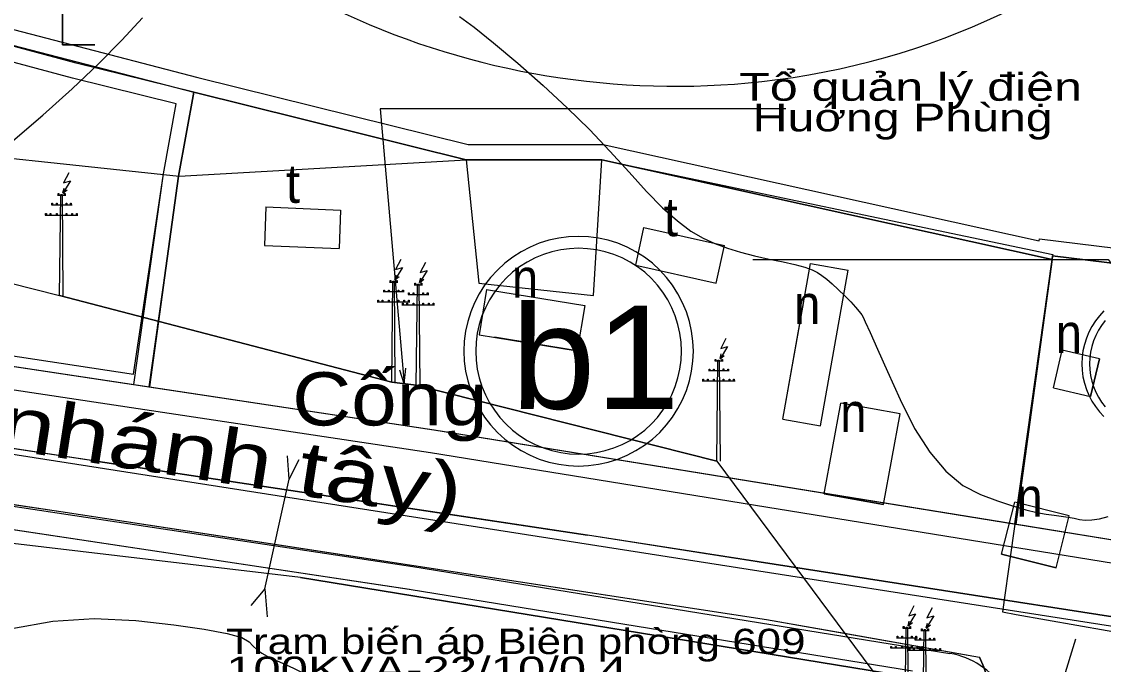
# Model space of a CAD drawing. Header units: metres. Extents: x 532950 to 537618, y 1849954 to 1853119.
# Drawn here: x 534970.7 to 535111.6, y 1851694.8 to 1851778.4 of the extents above; entities that cross this region are included whole.
import ezdxf

# ---------------------------------------------------------------- set-up
doc = ezdxf.new("R2010")
doc.units = ezdxf.units.M
doc.header["$LTSCALE"] = 3.1
for name, color, linetype, lineweight in [('11', 7, 'Continuous', 13), ('12', 7, 'Continuous', 13), ('36', 7, 'Continuous', 13), ('5', 7, 'Continuous', 13), ('50', 7, 'Continuous', 13), ('51', 7, 'Continuous', 13), ('52', 7, 'Continuous', 13), ('53', 7, 'Continuous', 13), ('55', 7, 'Continuous', 13), ('58', 7, 'Continuous', 13), ('7', 7, 'Continuous', 13), ('9', 7, 'Continuous', 13)]:
    doc.layers.add(name, color=color, linetype=linetype, lineweight=lineweight)

msp = doc.modelspace()

# ---------------------------------------------------------------- linework, layer by layer
at = {"layer": '11'}
for points in [[(534746.73, 1851755.99), (534939.8, 1851726.76), (535222.45, 1851682.6), (535475.02, 1851637.55), (536031.43, 1851542.89)], [(535099.51, 1851670.53), (535108, 1851698.09)]]:
    msp.add_lwpolyline(points, dxfattribs=at)
at = {"layer": '12'}
msp.add_lwpolyline([(535008.9, 1851992.87), (534954.6, 1851851.25), (534931.57, 1851787.48), (534958.23, 1851780.34), (534993.61, 1851771.17), (535028.84, 1851762.44), (535046.44, 1851762.44), (535103.22, 1851749.9), (535103.26, 1851750.15), (535139.68, 1851745.69)], dxfattribs=at)
msp.add_lwpolyline([(535008.9, 1851992.87), (534954.6, 1851851.25), (534931.57, 1851787.48), (534958.23, 1851780.34), (534993.61, 1851771.17), (535028.84, 1851762.44), (535046.44, 1851762.44), (535103.22, 1851749.9), (535103.26, 1851750.15), (535139.68, 1851745.69)], dxfattribs=at)
at = {"layer": '36'}
msp.add_lwpolyline([(534919.06, 1851741.17), (534985.29, 1851731.2), (534989.16, 1851758.62), (534990.82, 1851767.74), (534977.3, 1851771.09), (534959.16, 1851775.95), (534951.65, 1851746.79), (534919.82, 1851754.98), (534916.98, 1851747.11), (534916.76, 1851746.41), (534916.61, 1851745.7), (534916.53, 1851744.97), (534916.51, 1851744.24), (534916.55, 1851743.51), (534916.67, 1851742.79), (534916.84, 1851742.08), (534917.18, 1851741.86), (534917.53, 1851741.66), (534917.9, 1851741.49), (534918.28, 1851741.35), (534918.67, 1851741.24)], close=True, dxfattribs=at)
msp.add_lwpolyline([(534920.37, 1851742.38), (534985.26, 1851732.53), (534989.16, 1851758.62), (534990.82, 1851767.74), (534977.3, 1851771.09), (534959.16, 1851775.95)], dxfattribs=at)
at = {"layer": '5'}
msp.add_lwpolyline([(535100.06, 1851713.06), (535117.89, 1851710.17), (535119.7, 1851721.4), (535138.89, 1851720.46), (535141.41, 1851743.47), (535104.97, 1851747.93)], close=True, dxfattribs=at)
at = {"layer": '50'}
msp.add_lwpolyline([(535024.41, 1851725.32), (535100.06, 1851713.06), (535104.9, 1851747.48), (535046.23, 1851760.44), (535028.6, 1851760.44), (534993.12, 1851769.23), (534991.13, 1851758.3), (534987.27, 1851730.9)], close=True, dxfattribs=at)
at = {"layer": '51'}
msp.add_lwpolyline([(534998.2, 1851550.18), (535037.86, 1851590.49), (535059.11, 1851619.61), (535083.95, 1851665.65), (535090.86, 1851685.79), (535089.44, 1851692.63), (535007, 1851706.09), (534877.28, 1851721.41), (534831.71, 1851623.43), (534880.76, 1851595.8), (534921.31, 1851599.25), (534938.59, 1851591.93)], close=True, dxfattribs=at)
at = {"layer": '52'}
for p, q in [((534822.79, 1851737.45), (535021.64, 1851707.53)), ((534822.35, 1851734.48), (535021.19, 1851704.57)), ((535021.64, 1851707.53), (535091.59, 1851696.19))]:
    msp.add_line(p, q, dxfattribs=at)
msp.add_lwpolyline([(534918.62, 1851738.2), (535023.95, 1851722.35), (535175.34, 1851697.82)], dxfattribs=at)
msp.add_arc((535089.99, 1851686.32), 10, 342.8856, 80.794, dxfattribs=at)
at = {"layer": '53'}
for points in [[(534919.06, 1851741.17), (534987.32, 1851730.9), (534991.13, 1851758.3), (534993.12, 1851769.23), (534977.8, 1851773.02), (534957.72, 1851778.4)], [(534746.3, 1851746.05), (534822.34, 1851734.48), (535021.17, 1851704.57), (535086.71, 1851693.95)], [(534919.06, 1851741.17), (535024.41, 1851725.32), (535175.82, 1851700.78)], [(534919.06, 1851741.17), (535024.38, 1851725.32), (535175.82, 1851700.78)]]:
    msp.add_lwpolyline(points, dxfattribs=at)
for points in [[(535104.9, 1851747.48), (535046.23, 1851760.44), (535028.6, 1851760.44), (534993.12, 1851769.23), (534991.13, 1851758.3), (534987.32, 1851730.9), (535024.38, 1851725.32), (535100.18, 1851713.04)], [(535141.41, 1851743.47), (535104.97, 1851747.93), (535104.9, 1851747.48), (535100.18, 1851713.04), (535117.89, 1851710.17), (535119.7, 1851721.4), (535138.89, 1851720.46)]]:
    msp.add_lwpolyline(points, close=True, dxfattribs=at)
at = {"layer": '55'}
for p, q in [((534976.02, 1851793.09), (534976.02, 1851775.42)), ((534976.02, 1851775.42), (534980.22, 1851775.42)), ((534976.05, 1851756.16), (534976.2, 1851756.77)), ((534975.36, 1851755.84), (534976.44, 1851755.84)), ((534974.55, 1851754.6), (534977.26, 1851754.6)), ((535002.5, 1851754.31), (535002.3, 1851749.31)), ((535002.5, 1851754.31), (535012.23, 1851753.91)), ((535012.23, 1851753.91), (535012.03, 1851748.92)), ((534973.73, 1851753.26), (534978.01, 1851753.26)), ((535050.66, 1851746.73), (535051.74, 1851751.62)), ((535051.74, 1851751.62), (535062.24, 1851749.29)), ((535002.3, 1851749.31), (535012.03, 1851748.92)), ((535061.16, 1851744.41), (535062.24, 1851749.29)), ((535050.66, 1851746.73), (535061.16, 1851744.41)), ((535069.82, 1851726.69), (535073.42, 1851746.94)), ((535073.42, 1851746.94), (535078.35, 1851746.07)), ((535019.3, 1851744.85), (535019.45, 1851745.46)), ((535022.51, 1851744.48), (535022.66, 1851745.09)), ((535074.75, 1851725.81), (535078.35, 1851746.07)), ((535018.61, 1851744.54), (535019.69, 1851744.54)), ((535021.82, 1851744.17), (535022.91, 1851744.17)), ((535031.25, 1851743.58), (535030.28, 1851737.66)), ((535017.79, 1851743.29), (535020.51, 1851743.29)), ((535021.01, 1851742.92), (535023.72, 1851742.92)), ((535016.98, 1851741.96), (535021.26, 1851741.96)), ((535020.19, 1851741.59), (535024.47, 1851741.59)), ((535069.82, 1851726.69), (535072.55, 1851742.02)), ((535030.28, 1851737.66), (535043.06, 1851735.57)), ((535043.06, 1851735.57), (535032.26, 1851737.34)), ((535032.26, 1851737.34), (535043.06, 1851735.57)), ((535061.65, 1851734.57), (535061.8, 1851735.19)), ((535105.06, 1851730.77), (535106.21, 1851735.69)), ((535111.08, 1851734.55), (535106.21, 1851735.69)), ((535060.96, 1851734.26), (535062.04, 1851734.26)), ((535111.08, 1851734.55), (535109.92, 1851729.62)), ((535109.92, 1851729.62), (535111.08, 1851734.55)), ((535020.49, 1851731.3), (535020.74, 1851733.32)), ((535060.14, 1851733.01), (535062.85, 1851733.01)), ((535059.33, 1851731.68), (535063.61, 1851731.68)), ((535105.06, 1851730.77), (535109.92, 1851729.62)), ((535075.23, 1851716.98), (535077.39, 1851728.79)), ((535085.09, 1851727.39), (535077.39, 1851728.79)), ((535069.82, 1851726.69), (535074.75, 1851725.81)), ((535082.93, 1851715.58), (535085.09, 1851727.39)), ((534897.91, 1851726.35), (534975.78, 1851714.66)), ((534980.67, 1851721.16), (535044.38, 1851711.57)), ((535005.54, 1851718.89), (535006.85, 1851721.43)), ((535002.34, 1851704.6), (535005.54, 1851718.89)), ((535075.23, 1851716.98), (535082.93, 1851715.58)), ((535082.93, 1851715.58), (535075.23, 1851716.98)), ((535098.32, 1851709.1), (535100.03, 1851715.89)), ((535107.14, 1851714.11), (535100.03, 1851715.89)), ((535105.44, 1851707.32), (535107.14, 1851714.11)), ((535098.32, 1851709.1), (535105.44, 1851707.32)), ((535105.44, 1851707.32), (535098.32, 1851709.1)), ((535066.76, 1851708.1), (535127.36, 1851698.67)), ((535127.36, 1851698.67), (535066.76, 1851708.1)), ((535002.34, 1851704.6), (535000.54, 1851702.43)), ((535002.34, 1851704.6), (535002.66, 1851700.97)), ((535067.71, 1851700.62), (535095.46, 1851695.72)), ((535086.14, 1851699.8), (535086.29, 1851700.41)), ((535088.5, 1851699.52), (535088.65, 1851700.13)), ((535085.45, 1851699.49), (535086.54, 1851699.49)), ((535087.81, 1851699.2), (535088.89, 1851699.2)), ((535084.64, 1851698.24), (535087.35, 1851698.24)), ((535087, 1851697.96), (535089.71, 1851697.96)), ((535083.83, 1851696.91), (535088.11, 1851696.91)), ((535086.18, 1851696.62), (535090.46, 1851696.62))]:
    msp.add_line(p, q, dxfattribs=at)
for points in [[(534980.67, 1851721.16), (534913.69, 1851731.38), (534912.22, 1851734.66), (534911.63, 1851737.16), (534911.33, 1851739.31), (534911.24, 1851742.37), (534934.57, 1851811.21)], [(534980.22, 1851775.42), (534976.02, 1851775.42), (534976.02, 1851793.09)], [(535116.42, 1851700.37), (535098.66, 1851703.13), (535071.52, 1851707.35), (535059.53, 1851709.22), (535044.38, 1851711.57), (535024.8, 1851714.52), (534985.79, 1851720.39), (534963.93, 1851723.71), (534947.18, 1851726.27), (534913.69, 1851731.38), (534912.22, 1851734.66), (534911.63, 1851737.16), (534911.31, 1851740.08), (534911.24, 1851742.37), (534916.5, 1851757.9), (534926.3, 1851786.82)], [(534952.07, 1851751.86), (534954.73, 1851752.79), (534957.77, 1851754.33), (534961.2, 1851756.49), (534965.02, 1851759.26), (534969.22, 1851762.64), (534973.43, 1851766.25), (534977.26, 1851769.68), (534980.69, 1851772.93), (534983.75, 1851776.01), (534986.41, 1851778.91)], [(535027.7, 1851779.08), (535029.63, 1851777.71), (535032.16, 1851775.69), (535035.29, 1851773.04), (535038.62, 1851770.1), (535041.73, 1851767.21), (535044.63, 1851764.37), (535047.31, 1851761.58), (535049.79, 1851758.84), (535052.06, 1851756.33), (535054.17, 1851754.21), (535056.1, 1851752.49), (535057.85, 1851751.17), (535059.43, 1851750.25), (535060.98, 1851749.57), (535062.61, 1851748.95), (535064.33, 1851748.41), (535066.15, 1851747.93), (535068.06, 1851747.53), (535069.88, 1851747.17), (535071.41, 1851746.81), (535072.67, 1851746.46), (535073.64, 1851746.11), (535074.33, 1851745.78), (535074.91, 1851745.39), (535075.56, 1851744.89), (535076.27, 1851744.29), (535077.04, 1851743.58), (535077.88, 1851742.76), (535078.67, 1851741.94), (535079.31, 1851741.26), (535079.79, 1851740.7), (535080.12, 1851740.27), (535080.29, 1851739.97), (535080.56, 1851739.35), (535081.18, 1851737.96), (535082.14, 1851735.82), (535083.45, 1851732.91), (535085.11, 1851729.23), (535086.99, 1851725.49), (535088.98, 1851722.39), (535091.07, 1851719.91), (535093.27, 1851718.07), (535095.57, 1851716.87), (535097.8, 1851716.05), (535099.76, 1851715.39), (535101.47, 1851714.89), (535102.93, 1851714.53), (535104.12, 1851714.33), (535105.15, 1851714.21), (535106.1, 1851714.07), (535106.97, 1851713.94), (535107.76, 1851713.79), (535108.48, 1851713.64), (535109.22, 1851713.55), (535110.09, 1851713.58), (535111.08, 1851713.73), (535112.19, 1851714.01)], [(534822.12, 1851772.54), (534865.4, 1851759.7), (534875.55, 1851777.35), (534912.94, 1851766.65), (534991.21, 1851758.3), (535028.6, 1851760.44), (535030.21, 1851744.39), (535045.16, 1851742.79), (535046.23, 1851760.44), (535105, 1851748.14), (535104.97, 1851747.93), (535141.41, 1851743.47)], [(534883.27, 1851766.65), (534930.67, 1851754.17), (534975.63, 1851742.79)], [(535070.21, 1851767.07), (535017.37, 1851767.07), (535020.49, 1851731.3), (535019.95, 1851733.05)], [(534976.82, 1851758.76), (534976.14, 1851757.47), (534977.03, 1851757.73), (534976.05, 1851756.12), (534976.6, 1851756.56)], [(534975.63, 1851742.79), (534975.78, 1851755.95), (534975.96, 1851755.95), (534976.06, 1851742.79)], [(535020.07, 1851747.45), (535019.39, 1851746.16), (535020.28, 1851746.42), (535019.3, 1851744.82), (535019.85, 1851745.26)], [(535023.28, 1851747.08), (535022.6, 1851745.79), (535023.49, 1851746.05), (535022.51, 1851744.44), (535023.07, 1851744.89)], [(535065.91, 1851747.48), (535112.2, 1851747.48), (535118.85, 1851738.6), (535115.32, 1851741.19)], [(535018.88, 1851731.49), (535019.03, 1851744.65), (535019.21, 1851744.65), (535019.31, 1851731.49)], [(535022.09, 1851731.11), (535022.25, 1851744.27), (535022.42, 1851744.27), (535022.53, 1851731.11)], [(535031.25, 1851743.58), (535044.02, 1851741.5), (535043.06, 1851735.57)], [(535061.23, 1851721.21), (535022.09, 1851731.11), (535018.88, 1851731.49), (534975.63, 1851742.79)], [(534975.63, 1851742.79), (535018.88, 1851731.49), (535022.09, 1851731.11), (535061.23, 1851721.21), (535087.05, 1851686.46)], [(534805.96, 1851740.04), (534849.19, 1851733.6), (534880.49, 1851728.94), (534897.91, 1851726.35), (534936.85, 1851720.51), (534975.78, 1851714.66), (535003.64, 1851710.4), (535021.75, 1851707.64), (535044.73, 1851704.13), (535067.71, 1851700.62), (535077.86, 1851698.83), (535095.46, 1851695.72), (535096.01, 1851694.42), (535096.5, 1851692.94), (535096.93, 1851690.06), (535096.81, 1851688.12), (535081.81, 1851656.82), (535072.64, 1851638.21), (535063.48, 1851619.61), (535049.59, 1851597.66), (535029.69, 1851576.22), (535020.86, 1851567.8)], [(535062.42, 1851737.18), (535061.74, 1851735.88), (535062.63, 1851736.14), (535061.65, 1851734.54), (535062.2, 1851734.98)], [(535061.23, 1851721.21), (535061.38, 1851734.37), (535061.55, 1851734.37), (535061.66, 1851721.21)], [(534897.91, 1851726.35), (534975.78, 1851714.66), (535067.71, 1851700.62)], [(535007, 1851706.09), (534877.28, 1851721.41), (534831.71, 1851623.43), (534880.76, 1851595.8), (534921.31, 1851599.25)], [(535066.76, 1851708.1), (535044.38, 1851711.57), (534980.67, 1851721.16)], [(535002.34, 1851704.6), (535005.54, 1851718.89), (535005.32, 1851721.9)], [(535007, 1851706.09), (535089.44, 1851692.63), (535090.86, 1851685.79)], [(535090.86, 1851685.79), (535089.44, 1851692.63), (535007, 1851706.09)], [(535086.91, 1851702.4), (535086.23, 1851701.11), (535087.12, 1851701.37), (535086.14, 1851699.77), (535086.7, 1851700.21)], [(535089.27, 1851702.12), (535088.59, 1851700.83), (535089.48, 1851701.09), (535088.5, 1851699.48), (535089.05, 1851699.92)], [(534969.42, 1851699.44), (534974.75, 1851700.4), (534980.13, 1851700.75), (534985.56, 1851700.49), (534990.52, 1851699.92), (534994.47, 1851699.36), (534997.43, 1851698.8), (534999.38, 1851698.25), (535000.32, 1851697.7), (535000.81, 1851697.17), (535001.36, 1851696.68), (535001.98, 1851696.23), (535002.68, 1851695.82), (535003.45, 1851695.45), (535004.28, 1851695.09), (535005.15, 1851694.69), (535006.08, 1851694.27), (535007.05, 1851693.82), (535008.08, 1851693.33)], [(535085.72, 1851686.44), (535085.88, 1851699.6), (535086.05, 1851699.6), (535086.16, 1851686.44)], [(535088.08, 1851686.15), (535088.24, 1851699.31), (535088.41, 1851699.31), (535088.51, 1851686.15)], [(535096.81, 1851688.12), (535096.93, 1851690.06), (535096.5, 1851692.94), (535096.01, 1851694.42), (535095.46, 1851695.72)]]:
    msp.add_lwpolyline(points, dxfattribs=at)
for points in [[(534974.62, 1851754.6), (534974.62, 1851754.8), (534974.71, 1851754.8), (534974.71, 1851754.6)], [(534975.21, 1851754.6), (534975.21, 1851754.8), (534975.3, 1851754.8), (534975.3, 1851754.6)], [(534975.42, 1851755.85), (534975.42, 1851756.05), (534975.51, 1851756.05), (534975.51, 1851755.85)], [(534976.26, 1851755.85), (534976.26, 1851756.05), (534976.35, 1851756.05), (534976.35, 1851755.85)], [(534976.47, 1851754.61), (534976.47, 1851754.81), (534976.56, 1851754.81), (534976.56, 1851754.61)], [(534977.06, 1851754.6), (534977.06, 1851754.8), (534977.15, 1851754.8), (534977.15, 1851754.6)], [(534973.81, 1851753.26), (534973.81, 1851753.46), (534973.9, 1851753.46), (534973.9, 1851753.26)], [(534974.4, 1851753.26), (534974.4, 1851753.46), (534974.49, 1851753.46), (534974.49, 1851753.26)], [(534975.21, 1851753.26), (534975.21, 1851753.46), (534975.3, 1851753.46), (534975.3, 1851753.26)], [(534976.47, 1851753.27), (534976.47, 1851753.47), (534976.56, 1851753.47), (534976.56, 1851753.27)], [(534977.23, 1851753.27), (534977.23, 1851753.47), (534977.32, 1851753.47), (534977.32, 1851753.27)], [(534977.82, 1851753.26), (534977.82, 1851753.46), (534977.91, 1851753.46), (534977.91, 1851753.26)], [(535098.45, 1851701.59), (535100.2, 1851701.26), (535116.01, 1851698.48), (535119.7, 1851721.4), (535138.89, 1851720.46), (535141.41, 1851743.47), (535104.97, 1851747.93)], [(535098.45, 1851701.59), (535100.2, 1851701.26), (535116.01, 1851698.48), (535119.7, 1851721.4), (535138.89, 1851720.46), (535141.41, 1851743.47), (535104.97, 1851747.93)], [(535018.67, 1851744.55), (535018.67, 1851744.75), (535018.76, 1851744.75), (535018.76, 1851744.55)], [(535019.51, 1851744.55), (535019.51, 1851744.75), (535019.6, 1851744.75), (535019.6, 1851744.55)], [(535021.89, 1851744.18), (535021.89, 1851744.38), (535021.98, 1851744.38), (535021.98, 1851744.18)], [(535022.72, 1851744.18), (535022.72, 1851744.38), (535022.81, 1851744.38), (535022.81, 1851744.18)], [(535017.06, 1851741.96), (535017.06, 1851742.16), (535017.15, 1851742.16), (535017.15, 1851741.96)], [(535017.65, 1851741.96), (535017.65, 1851742.16), (535017.74, 1851742.16), (535017.74, 1851741.96)], [(535017.87, 1851743.29), (535017.87, 1851743.49), (535017.96, 1851743.49), (535017.96, 1851743.29)], [(535018.46, 1851743.29), (535018.46, 1851743.49), (535018.55, 1851743.49), (535018.55, 1851743.29)], [(535018.46, 1851741.96), (535018.46, 1851742.16), (535018.55, 1851742.16), (535018.55, 1851741.96)], [(535019.72, 1851743.3), (535019.72, 1851743.5), (535019.81, 1851743.5), (535019.81, 1851743.3)], [(535019.72, 1851741.97), (535019.72, 1851742.17), (535019.81, 1851742.17), (535019.81, 1851741.97)], [(535020.31, 1851743.29), (535020.31, 1851743.49), (535020.4, 1851743.49), (535020.4, 1851743.29)], [(535020.48, 1851741.97), (535020.48, 1851742.17), (535020.57, 1851742.17), (535020.57, 1851741.97)], [(535021.07, 1851741.96), (535021.07, 1851742.16), (535021.16, 1851742.16), (535021.16, 1851741.96)], [(535021.09, 1851742.92), (535021.09, 1851743.12), (535021.17, 1851743.12), (535021.17, 1851742.92)], [(535021.68, 1851742.92), (535021.68, 1851743.12), (535021.76, 1851743.12), (535021.76, 1851742.92)], [(535022.93, 1851742.93), (535022.93, 1851743.13), (535023.02, 1851743.13), (535023.02, 1851742.93)], [(535023.52, 1851742.92), (535023.52, 1851743.12), (535023.61, 1851743.12), (535023.61, 1851742.92)], [(535020.27, 1851741.58), (535020.27, 1851741.78), (535020.36, 1851741.78), (535020.36, 1851741.58)], [(535020.86, 1851741.58), (535020.86, 1851741.78), (535020.95, 1851741.78), (535020.95, 1851741.58)], [(535021.68, 1851741.58), (535021.68, 1851741.78), (535021.76, 1851741.78), (535021.76, 1851741.58)], [(535022.93, 1851741.6), (535022.93, 1851741.8), (535023.02, 1851741.8), (535023.02, 1851741.6)], [(535023.69, 1851741.6), (535023.69, 1851741.8), (535023.78, 1851741.8), (535023.78, 1851741.6)], [(535024.28, 1851741.58), (535024.28, 1851741.78), (535024.37, 1851741.78), (535024.37, 1851741.58)], [(535061.02, 1851734.27), (535061.02, 1851734.47), (535061.11, 1851734.47), (535061.11, 1851734.27)], [(535061.86, 1851734.27), (535061.86, 1851734.47), (535061.95, 1851734.47), (535061.95, 1851734.27)], [(535060.22, 1851733.01), (535060.22, 1851733.21), (535060.31, 1851733.21), (535060.31, 1851733.01)], [(535060.81, 1851733.01), (535060.81, 1851733.21), (535060.9, 1851733.21), (535060.9, 1851733.01)], [(535062.07, 1851733.02), (535062.07, 1851733.22), (535062.16, 1851733.22), (535062.16, 1851733.02)], [(535062.66, 1851733.01), (535062.66, 1851733.21), (535062.75, 1851733.21), (535062.75, 1851733.01)], [(535059.41, 1851731.68), (535059.41, 1851731.88), (535059.5, 1851731.88), (535059.5, 1851731.68)], [(535060, 1851731.68), (535060, 1851731.88), (535060.09, 1851731.88), (535060.09, 1851731.68)], [(535060.81, 1851731.68), (535060.81, 1851731.88), (535060.9, 1851731.88), (535060.9, 1851731.68)], [(535062.07, 1851731.69), (535062.07, 1851731.89), (535062.16, 1851731.89), (535062.16, 1851731.69)], [(535062.82, 1851731.69), (535062.82, 1851731.89), (535062.91, 1851731.89), (535062.91, 1851731.69)], [(535063.41, 1851731.68), (535063.41, 1851731.88), (535063.5, 1851731.88), (535063.5, 1851731.68)], [(535084.72, 1851698.24), (535084.72, 1851698.44), (535084.81, 1851698.44), (535084.81, 1851698.24)], [(535085.31, 1851698.24), (535085.31, 1851698.44), (535085.4, 1851698.44), (535085.4, 1851698.24)], [(535085.52, 1851699.5), (535085.52, 1851699.7), (535085.61, 1851699.7), (535085.61, 1851699.5)], [(535086.35, 1851699.5), (535086.35, 1851699.7), (535086.44, 1851699.7), (535086.44, 1851699.5)], [(535086.57, 1851698.25), (535086.57, 1851698.45), (535086.65, 1851698.45), (535086.65, 1851698.25)], [(535087.16, 1851698.24), (535087.16, 1851698.44), (535087.24, 1851698.44), (535087.24, 1851698.24)], [(535087.87, 1851699.21), (535087.87, 1851699.41), (535087.96, 1851699.41), (535087.96, 1851699.21)], [(535088.71, 1851699.21), (535088.71, 1851699.41), (535088.8, 1851699.41), (535088.8, 1851699.21)], [(535083.9, 1851696.91), (535083.9, 1851697.11), (535083.99, 1851697.11), (535083.99, 1851696.91)], [(535084.49, 1851696.91), (535084.49, 1851697.11), (535084.58, 1851697.11), (535084.58, 1851696.91)], [(535085.31, 1851696.91), (535085.31, 1851697.11), (535085.4, 1851697.11), (535085.4, 1851696.91)], [(535086.57, 1851696.92), (535086.57, 1851697.12), (535086.65, 1851697.12), (535086.65, 1851696.92)], [(535087.07, 1851697.96), (535087.07, 1851698.16), (535087.16, 1851698.16), (535087.16, 1851697.96)], [(535087.32, 1851696.92), (535087.32, 1851697.12), (535087.41, 1851697.12), (535087.41, 1851696.92)], [(535087.66, 1851697.96), (535087.66, 1851698.16), (535087.75, 1851698.16), (535087.75, 1851697.96)], [(535087.91, 1851696.91), (535087.91, 1851697.11), (535088, 1851697.11), (535088, 1851696.91)], [(535088.92, 1851697.97), (535088.92, 1851698.17), (535089.01, 1851698.17), (535089.01, 1851697.97)], [(535089.51, 1851697.96), (535089.51, 1851698.16), (535089.6, 1851698.16), (535089.6, 1851697.96)], [(535086.26, 1851696.62), (535086.26, 1851696.82), (535086.35, 1851696.82), (535086.35, 1851696.62)], [(535086.85, 1851696.62), (535086.85, 1851696.82), (535086.94, 1851696.82), (535086.94, 1851696.62)], [(535087.66, 1851696.62), (535087.66, 1851696.82), (535087.75, 1851696.82), (535087.75, 1851696.62)], [(535088.92, 1851696.63), (535088.92, 1851696.83), (535089.01, 1851696.83), (535089.01, 1851696.63)], [(535089.68, 1851696.63), (535089.68, 1851696.83), (535089.77, 1851696.83), (535089.77, 1851696.63)], [(535090.27, 1851696.62), (535090.27, 1851696.82), (535090.36, 1851696.82), (535090.36, 1851696.62)]]:
    msp.add_lwpolyline(points, close=True, dxfattribs=at)
at = {"layer": '58'}
msp.add_lwpolyline([(535007.03, 1851993.59), (534952.73, 1851851.94), (534928.95, 1851786.12), (534957.72, 1851778.4), (534993.12, 1851769.23), (535028.6, 1851760.44), (535046.23, 1851760.44), (535104.9, 1851747.48), (535104.97, 1851747.93), (535141.41, 1851743.47), (535144.85, 1851770.01), (535147.98, 1851799.92), (535174.98, 1851799.92), (535181.48, 1851867.92), (535192.65, 1851909.6), (535216.15, 1851905.91)], dxfattribs=at)
msp.add_lwpolyline([(534998.2, 1851550.18), (535037.86, 1851590.49), (535059.11, 1851619.61), (535083.95, 1851665.65), (535090.86, 1851685.79), (535089.44, 1851692.63), (535007, 1851706.09), (534877.28, 1851721.41), (534831.71, 1851623.43), (534880.76, 1851595.8), (534921.31, 1851599.25), (534938.59, 1851591.93)], close=True, dxfattribs=at)
at = {"layer": '7'}
for centre, radius, start, end in [((535056.35, 1851868.3), 98.25, 276.2667, 351.087), ((535055.82, 1851872.88), 102.86, 214.2911, 276.2798)]:
    msp.add_arc(centre, radius, start, end, dxfattribs=at)
at = {"layer": '9'}
for points in [[(535058.17, 1851735.53), (535058.11, 1851736.84), (535057.94, 1851738.13), (535057.66, 1851739.4), (535057.27, 1851740.65), (535056.77, 1851741.85), (535056.17, 1851743.01), (535055.47, 1851744.11), (535054.67, 1851745.14), (535053.79, 1851746.1), (535052.83, 1851746.99), (535051.8, 1851747.78), (535050.7, 1851748.48), (535049.54, 1851749.08), (535048.34, 1851749.58), (535047.09, 1851749.97), (535045.82, 1851750.26), (535044.53, 1851750.43), (535043.22, 1851750.48), (535041.92, 1851750.43), (535040.63, 1851750.26), (535039.35, 1851749.97), (535038.11, 1851749.58), (535036.91, 1851749.08), (535035.75, 1851748.48), (535034.65, 1851747.78), (535033.62, 1851746.99), (535032.65, 1851746.1), (535031.77, 1851745.14), (535030.98, 1851744.11), (535030.28, 1851743.01), (535029.68, 1851741.85), (535029.18, 1851740.65), (535028.79, 1851739.4), (535028.5, 1851738.13), (535028.33, 1851736.84), (535028.28, 1851735.53), (535028.33, 1851734.23), (535028.5, 1851732.94), (535028.79, 1851731.67), (535029.18, 1851730.42), (535029.68, 1851729.22), (535030.28, 1851728.06), (535030.98, 1851726.96), (535031.77, 1851725.93), (535032.65, 1851724.96), (535033.62, 1851724.08), (535034.65, 1851723.29), (535035.75, 1851722.59), (535036.91, 1851721.99), (535038.11, 1851721.49), (535039.35, 1851721.1), (535040.63, 1851720.81), (535041.92, 1851720.64), (535043.22, 1851720.59), (535044.53, 1851720.64), (535045.82, 1851720.81), (535047.09, 1851721.1), (535048.34, 1851721.49), (535049.54, 1851721.99), (535050.7, 1851722.59), (535051.8, 1851723.29), (535052.83, 1851724.08), (535053.79, 1851724.96), (535054.67, 1851725.93), (535055.47, 1851726.96), (535056.17, 1851728.06), (535056.77, 1851729.22), (535057.27, 1851730.42), (535057.66, 1851731.67), (535057.94, 1851732.94), (535058.11, 1851734.23)], [(535056.62, 1851735.53), (535056.57, 1851736.7), (535056.42, 1851737.86), (535056.17, 1851739), (535055.82, 1851740.12), (535055.37, 1851741.2), (535054.83, 1851742.23), (535054.2, 1851743.22), (535053.49, 1851744.15), (535052.7, 1851745.01), (535051.84, 1851745.8), (535050.91, 1851746.51), (535049.92, 1851747.14), (535048.89, 1851747.68), (535047.81, 1851748.13), (535046.69, 1851748.48), (535045.55, 1851748.73), (535044.39, 1851748.88), (535043.22, 1851748.94), (535042.06, 1851748.88), (535040.9, 1851748.73), (535039.76, 1851748.48), (535038.64, 1851748.13), (535037.56, 1851747.68), (535036.52, 1851747.14), (535035.54, 1851746.51), (535034.61, 1851745.8), (535033.75, 1851745.01), (535032.96, 1851744.15), (535032.25, 1851743.22), (535031.62, 1851742.23), (535031.08, 1851741.2), (535030.63, 1851740.12), (535030.28, 1851739), (535030.03, 1851737.86), (535029.87, 1851736.7), (535029.82, 1851735.53), (535029.87, 1851734.37), (535030.03, 1851733.21), (535030.28, 1851732.07), (535030.63, 1851730.95), (535031.08, 1851729.87), (535031.62, 1851728.83), (535032.25, 1851727.85), (535032.96, 1851726.92), (535033.75, 1851726.06), (535034.61, 1851725.27), (535035.54, 1851724.56), (535036.52, 1851723.93), (535037.56, 1851723.39), (535038.64, 1851722.94), (535039.76, 1851722.59), (535040.9, 1851722.34), (535042.06, 1851722.18), (535043.22, 1851722.13), (535044.39, 1851722.18), (535045.55, 1851722.34), (535046.69, 1851722.59), (535047.81, 1851722.94), (535048.89, 1851723.39), (535049.92, 1851723.93), (535050.91, 1851724.56), (535051.84, 1851725.27), (535052.7, 1851726.06), (535053.49, 1851726.92), (535054.2, 1851727.85), (535054.83, 1851728.83), (535055.37, 1851729.87), (535055.82, 1851730.95), (535056.17, 1851732.07), (535056.42, 1851733.21), (535056.57, 1851734.37)]]:
    msp.add_lwpolyline(points, close=True, dxfattribs=at)
for points in [[(535111.62, 1851740.78), (535111.05, 1851740.15), (535110.53, 1851739.48), (535110.07, 1851738.77), (535109.68, 1851738.01), (535109.36, 1851737.23), (535109.1, 1851736.42), (535108.92, 1851735.59), (535108.81, 1851734.75), (535108.77, 1851733.9), (535108.81, 1851733.05), (535108.92, 1851732.21), (535109.1, 1851731.38), (535109.36, 1851730.57), (535109.68, 1851729.79), (535110.07, 1851729.03), (535110.53, 1851728.32), (535111.05, 1851727.64), (535111.62, 1851727.02)], [(535111.82, 1851739.51), (535111.35, 1851738.9), (535110.94, 1851738.26), (535110.59, 1851737.59), (535110.3, 1851736.88), (535110.07, 1851736.16), (535109.91, 1851735.41), (535109.81, 1851734.66), (535109.78, 1851733.9), (535109.81, 1851733.14), (535109.91, 1851732.38), (535110.07, 1851731.64), (535110.3, 1851730.92), (535110.59, 1851730.21), (535110.94, 1851729.54), (535111.35, 1851728.89), (535111.82, 1851728.29)]]:
    msp.add_lwpolyline(points, dxfattribs=at)

# ---------------------------------------------------------------- texts
at = {"layer": '55'}
for s, height, width, p in [('Tổ quản lý điện', 3.616, 1.35, (535064.15, 1851768.13)), (' Huớng Phùng', 3.616, 1.3, (535064.15, 1851764.15)), ('n', 5.08, 0.9, (535034.55, 1851742.49)), ('n', 5.08, 0.9, (535071.31, 1851739.08)), ('n', 5.08, 0.9, (535105.38, 1851735.32)), ('Cống', 6.922, 1.15, (535005.92, 1851725.87)), ('n', 5.08, 0.9, (535077.31, 1851725.02)), ('n', 5.08, 0.9, (535100.26, 1851713.99)), ('Trạm biến áp Biên phòng 609', 3.295, 1.3, (534997.32, 1851696.11)), ('100KVA-22/10/0.4', 3.295, 1.45, (534997.32, 1851692.49))]:
    msp.add_text(s, height=height, dxfattribs=dict(at, width=width)).set_placement(p)
for p in [(535005.08, 1851754.84), (535054.31, 1851750.5)]:
    msp.add_text('t', height=5, dxfattribs=at).set_placement(p)
at = {"layer": '55', "width": 1.35}
msp.add_text('Đuờng Hồ Chí Minh(nhánh tây)', height=7.122, rotation=351.173, dxfattribs=at).set_placement((534850.4, 1851741.11))
at = {"layer": '9', "width": 1.1}
msp.add_text('b1', height=13.44, dxfattribs=at).set_placement((535034.42, 1851728.03))

doc.saveas('drawing.dxf')
